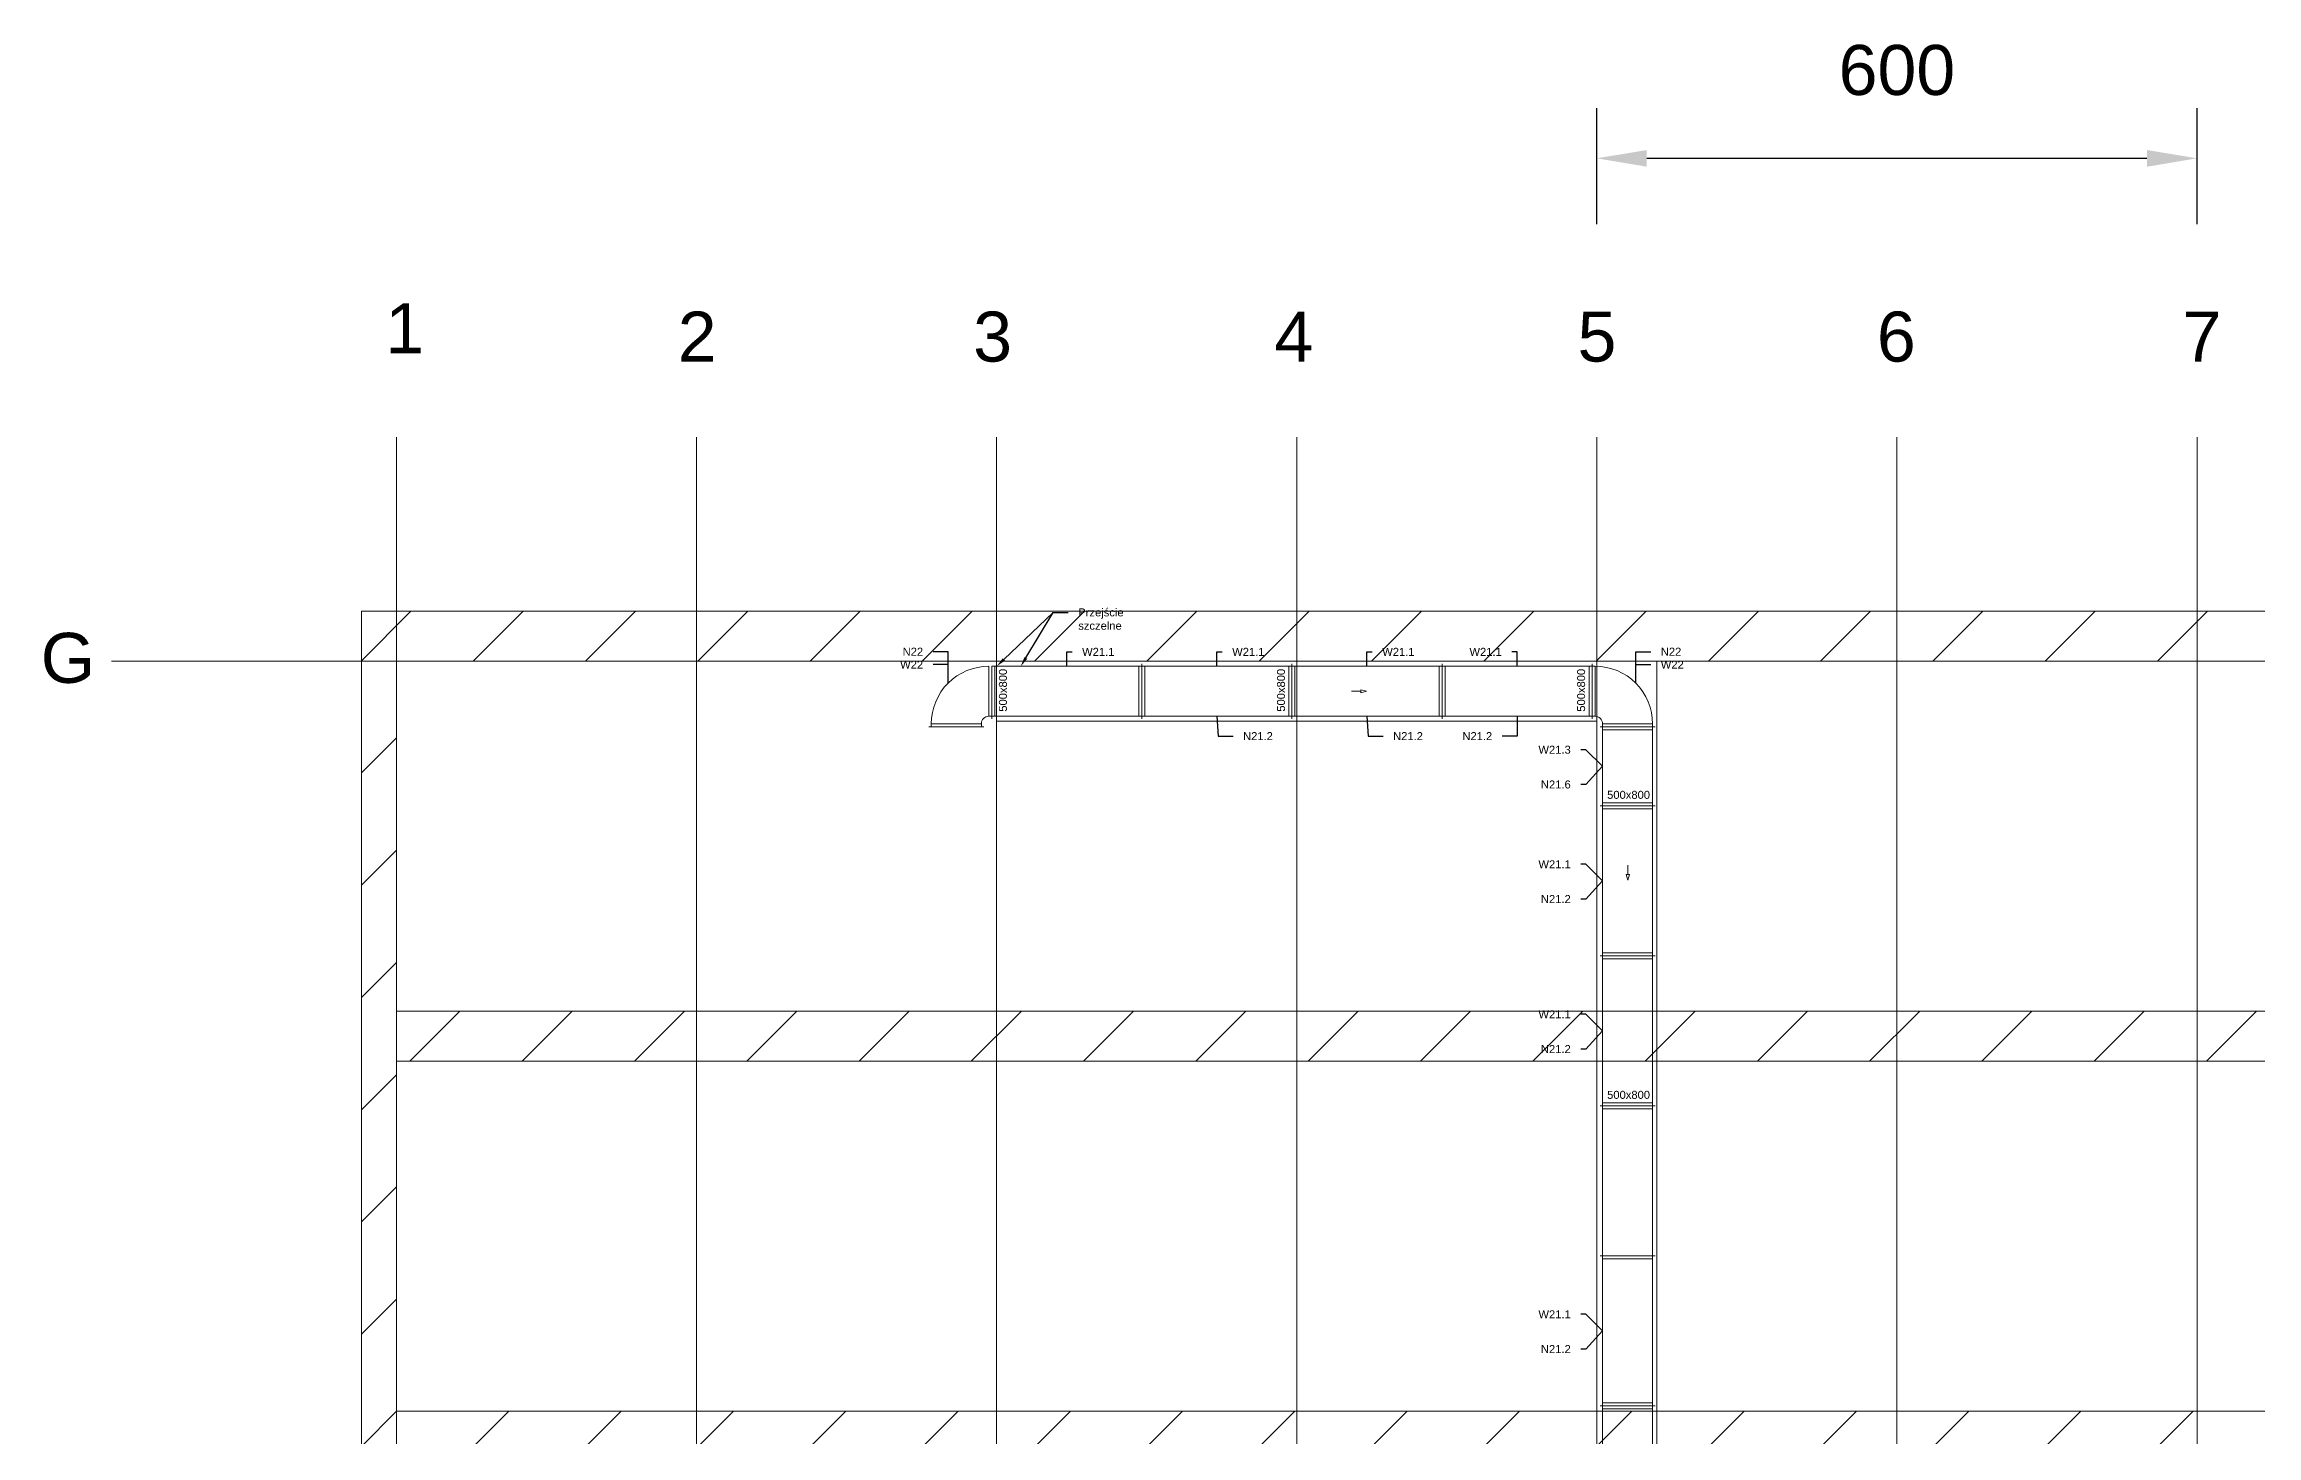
# Model space of a CAD drawing. Header units: millimetres. Extents: x 59762 to 60194, y -87842 to -87548.
# Drawn here: x 60157.73 to 60179.85, y -87721.95 to -87708.03 of the extents above; entities that cross this region are included whole.
import ezdxf
from ezdxf import colors
from ezdxf.entities.mleader import LeaderData, LeaderLine
from ezdxf.math import Vec2, Vec3

# ---------------------------------------------------------------- set-up
doc = ezdxf.new("R2010")
doc.units = ezdxf.units.MM
doc.linetypes.add('JIS_02_1.2', pattern=[2.5, 1.25, -1.25])
for name, color, linetype, lineweight in [('kanały', 7, 'Continuous', 20), ('nawi. strzałki', 150, 'Continuous', 20), ('opisy', 7, 'Continuous', 13), ('wymiary', 7, 'Continuous', 13)]:
    doc.layers.add(name, color=color, linetype=linetype, lineweight=lineweight)
doc.layers.add('osie', color=7, linetype='JIS_02_1.2', lineweight=5, transparency=0.7)
doc.layers.add('podkład', color=7, linetype='Continuous', lineweight=13, transparency=0.7)
doc.styles.get("Standard").update_dxf_attribs({"font": 'arial.ttf', "height": 0.02})
doc.styles.add('styl1', font='arial.ttf', dxfattribs={"height": 0.08})
doc.dimstyles.new('wentylacja', dxfattribs={"dimscale": 0, "dimtxt": 0.5, "dimasz": 0.5, "dimexe": 0.5, "dimexo": 0.2, "dimtad": 1, "dimlfac": 100, "dimtxsty": 'styl1', "dimcen": 2.5, "dimadec": 0, "dimazin": 0, "dimtfac": 1, "dimtmove": 0, "dimatfit": 3, "dimfxl": 1, "dimarcsym": 0})

# ---------------------------------------------------------------- blocks, each defined once
blk = doc.blocks.new('_None')
blk = doc.blocks.new('*D132')
at = {"layer": 'Defpoints', "color": 0, "transparency": 16777216}
for p in [(60179.255, -87709.173), (60173.255, -87711.962), (60179.255, -87711.962)]:
    blk.add_point(p, dxfattribs=at)
at = {"layer": 'wymiary', "color": 0, "lineweight": -2, "transparency": 16777216}
for p, q in [((60173.255, -87709.833), (60173.255, -87708.673)), ((60179.255, -87709.833), (60179.255, -87708.673)), ((60173.755, -87709.173), (60178.755, -87709.173))]:
    blk.add_line(p, q, dxfattribs=at)
at = {"layer": 'wymiary', "color": 0, "transparency": 16777216}
for points in [[(60173.755, -87709.09), (60173.755, -87709.257), (60173.255, -87709.173)], [(60178.755, -87709.09), (60178.755, -87709.257), (60179.255, -87709.173)]]:
    blk.add_solid(points, dxfattribs=at)
at = {"layer": 'wymiary', "color": 0, "transparency": 16777216, "insert": (60176.255, -87708.293), "char_height": 0.08, "attachment_point": 5, "style": 'styl1'}
blk.add_mtext('{\\H6.25x;600}', dxfattribs=at)

msp = doc.modelspace()

# ---------------------------------------------------------------- hatches: boundary and pattern name
at = {"layer": 'podkład'}
h = msp.add_hatch(dxfattribs=at)
h.set_pattern_fill('ANSI31', color=256, scale=0.25)
h.set_pattern_definition([(45, (57153.3207, -93738.02464), (-0.56126601, 0.56126601), [])])
h.paths.add_polyline_path([(60191.605457, -87713.702324), (60160.905457, -87713.702324), (60160.905457, -87734.202324), (60161.255457, -87734.202324), (60161.255457, -87730.202324), (60191.255457, -87730.202324), (60191.255457, -87734.202324), (60191.605457, -87734.202324)])
h.paths.add_polyline_path([(60161.255457, -87718.202324), (60191.255457, -87718.202324), (60191.255457, -87721.702324), (60161.255457, -87721.702324)], flags=16)
h.paths.add_polyline_path([(60161.255457, -87717.702324), (60161.255457, -87714.202324), (60191.255457, -87714.202324), (60191.255457, -87717.702324)], flags=16)
h.paths.add_polyline_path([(60161.255457, -87722.202324), (60191.255457, -87722.202324), (60191.255457, -87725.702324), (60161.255457, -87725.702324)], flags=16)
h.paths.add_polyline_path([(60161.255457, -87726.202324), (60191.255457, -87726.202324), (60191.255457, -87726.302324), (60191.255457, -87729.702324), (60161.255457, -87729.702324), (60161.255457, -87726.302324)], flags=16)
h.paths.add_polyline_path([(60161.755457, -87726.602324), (60172.255457, -87726.602324), (60172.255457, -87729.102324), (60161.755457, -87729.102324)], flags=0)
h.paths.add_polyline_path([(60180.255457, -87726.602324), (60190.755457, -87726.602324), (60190.755457, -87729.102324), (60180.255457, -87729.102324)], flags=0)
h.paths.add_polyline_path([(60179.495457, -87726.302324), (60179.255457, -87726.302324), (60179.255457, -87729.702324), (60179.495457, -87729.702324)], flags=0)
h.paths.add_polyline_path([(60173.255457, -87726.302324), (60173.015457, -87726.302324), (60173.015457, -87729.702324), (60173.255457, -87729.702324)], flags=0)

# ---------------------------------------------------------------- linework, layer by layer
at = {"layer": 'kanały', "ltscale": 20}
for p, q in [((60167.177457, -87714.252324), (60167.177457, -87714.752324)), ((60167.207457, -87714.252324), (60168.707457, -87714.252324)), ((60167.207457, -87714.252324), (60167.207457, -87714.752324)), ((60167.207457, -87714.252324), (60167.207457, -87714.752324)), ((60167.237457, -87714.252324), (60167.237457, -87714.752324)), ((60168.677457, -87714.252324), (60168.677457, -87714.752324)), ((60168.707457, -87714.252324), (60168.707457, -87714.227324)), ((60168.707457, -87714.252324), (60168.707457, -87714.227324)), ((60168.707457, -87714.252324), (60170.207457, -87714.252324)), ((60168.707457, -87714.252324), (60168.707457, -87714.752324)), ((60168.707457, -87714.252324), (60168.707457, -87714.752324)), ((60168.737457, -87714.252324), (60168.737457, -87714.752324)), ((60170.177457, -87714.252324), (60170.177457, -87714.752324)), ((60170.207457, -87714.252324), (60170.207457, -87714.227324)), ((60170.207457, -87714.252324), (60170.207457, -87714.227324)), ((60170.207457, -87714.252324), (60171.707457, -87714.252324)), ((60170.207457, -87714.252324), (60170.207457, -87714.752324)), ((60170.207457, -87714.252324), (60170.207457, -87714.752324)), ((60170.237457, -87714.252324), (60170.237457, -87714.752324)), ((60171.677457, -87714.252324), (60171.677457, -87714.752324)), ((60171.707457, -87714.252324), (60171.707457, -87714.227324)), ((60171.707457, -87714.252324), (60171.707457, -87714.227324)), ((60171.707457, -87714.252324), (60173.207457, -87714.252324)), ((60171.707457, -87714.252324), (60171.707457, -87714.752324)), ((60171.707457, -87714.252324), (60171.707457, -87714.752324)), ((60171.737457, -87714.252324), (60171.737457, -87714.752324)), ((60173.177457, -87714.252324), (60173.177457, -87714.752324)), ((60173.207457, -87714.227324), (60173.207457, -87714.252324)), ((60173.207457, -87714.252324), (60173.207457, -87714.227324)), ((60173.207457, -87714.752324), (60173.207457, -87714.252324)), ((60173.237457, -87714.252324), (60173.207457, -87714.252324)), ((60173.207457, -87714.252324), (60173.207457, -87714.752324)), ((60173.237457, -87714.752324), (60173.237457, -87714.252324)), ((60166.602457, -87714.857324), (60166.577457, -87714.857324)), ((60167.102457, -87714.827324), (60166.602457, -87714.827324)), ((60166.602457, -87714.827324), (60166.602457, -87714.857324)), ((60166.602457, -87714.857324), (60167.102457, -87714.857324)), ((60167.102457, -87714.857324), (60167.102457, -87714.827324)), ((60167.127457, -87714.857324), (60167.102457, -87714.857324)), ((60167.207457, -87714.752324), (60167.177457, -87714.752324)), ((60167.207457, -87714.752324), (60168.707457, -87714.752324)), ((60167.207457, -87714.777324), (60167.207457, -87714.752324)), ((60167.207457, -87714.777324), (60167.207457, -87714.752324)), ((60168.707457, -87714.752324), (60170.207457, -87714.752324)), ((60168.707457, -87714.777324), (60168.707457, -87714.752324)), ((60168.707457, -87714.777324), (60168.707457, -87714.752324)), ((60170.207457, -87714.752324), (60171.707457, -87714.752324)), ((60170.207457, -87714.777324), (60170.207457, -87714.752324)), ((60170.207457, -87714.777324), (60170.207457, -87714.752324)), ((60171.707457, -87714.752324), (60173.207457, -87714.752324)), ((60171.707457, -87714.777324), (60171.707457, -87714.752324)), ((60171.707457, -87714.777324), (60171.707457, -87714.752324)), ((60173.207457, -87714.752324), (60173.207457, -87714.777324)), ((60173.207457, -87714.752324), (60173.237457, -87714.752324)), ((60173.207457, -87714.777324), (60173.207457, -87714.752324)), ((60173.287457, -87714.857324), (60173.312457, -87714.857324)), ((60173.312457, -87714.857324), (60173.287457, -87714.857324)), ((60173.812457, -87714.827324), (60173.312457, -87714.827324)), ((60173.312457, -87714.857324), (60173.312457, -87714.827324)), ((60173.812457, -87714.857324), (60173.312457, -87714.857324)), ((60173.312457, -87715.647287), (60173.312457, -87714.857324)), ((60173.312457, -87714.857324), (60173.812457, -87714.857324)), ((60173.312457, -87714.887324), (60173.812457, -87714.887324)), ((60173.812457, -87714.857324), (60173.812457, -87714.827324)), ((60173.812457, -87714.857324), (60173.837457, -87714.857324)), ((60173.812457, -87715.647287), (60173.812457, -87714.857324)), ((60173.837457, -87714.857324), (60173.812457, -87714.857324)), ((60173.312457, -87715.647287), (60173.287457, -87715.647287)), ((60173.312457, -87715.647287), (60173.287457, -87715.647287)), ((60173.312457, -87715.617287), (60173.812457, -87715.617287)), ((60173.312457, -87717.147287), (60173.312457, -87715.647287)), ((60173.312457, -87715.647287), (60173.812457, -87715.647287)), ((60173.312457, -87715.647287), (60173.812457, -87715.647287)), ((60173.312457, -87715.677287), (60173.812457, -87715.677287)), ((60173.812457, -87717.147287), (60173.812457, -87715.647287)), ((60173.837457, -87715.647287), (60173.812457, -87715.647287)), ((60173.837457, -87715.647287), (60173.812457, -87715.647287)), ((60173.312457, -87717.117287), (60173.812457, -87717.117287)), ((60173.312457, -87717.147287), (60173.287457, -87717.147287)), ((60173.312457, -87717.147287), (60173.287457, -87717.147287)), ((60173.312457, -87718.647287), (60173.312457, -87717.147287)), ((60173.312457, -87717.147287), (60173.812457, -87717.147287)), ((60173.312457, -87717.147287), (60173.812457, -87717.147287)), ((60173.312457, -87717.177287), (60173.812457, -87717.177287)), ((60173.812457, -87718.647287), (60173.812457, -87717.147287)), ((60173.837457, -87717.147287), (60173.812457, -87717.147287)), ((60173.837457, -87717.147287), (60173.812457, -87717.147287)), ((60173.312457, -87718.647287), (60173.287457, -87718.647287)), ((60173.312457, -87718.647287), (60173.287457, -87718.647287)), ((60173.312457, -87718.617287), (60173.812457, -87718.617287)), ((60173.312457, -87720.147287), (60173.312457, -87718.647287)), ((60173.312457, -87718.647287), (60173.812457, -87718.647287)), ((60173.312457, -87718.647287), (60173.812457, -87718.647287)), ((60173.312457, -87718.677287), (60173.812457, -87718.677287)), ((60173.812457, -87720.147287), (60173.812457, -87718.647287)), ((60173.837457, -87718.647287), (60173.812457, -87718.647287)), ((60173.837457, -87718.647287), (60173.812457, -87718.647287)), ((60173.312457, -87720.147287), (60173.287457, -87720.147287)), ((60173.312457, -87720.147287), (60173.287457, -87720.147287)), ((60173.312457, -87721.647287), (60173.312457, -87720.147287)), ((60173.312457, -87720.147287), (60173.812457, -87720.147287)), ((60173.312457, -87720.147287), (60173.812457, -87720.147287)), ((60173.312457, -87720.177287), (60173.812457, -87720.177287)), ((60173.812457, -87721.647287), (60173.812457, -87720.147287)), ((60173.837457, -87720.147287), (60173.812457, -87720.147287)), ((60173.837457, -87720.147287), (60173.812457, -87720.147287)), ((60173.312457, -87721.647287), (60173.287457, -87721.647287)), ((60173.312457, -87721.647287), (60173.287457, -87721.647287)), ((60173.312457, -87721.617287), (60173.812457, -87721.617287)), ((60173.312457, -87723.147287), (60173.312457, -87721.647287)), ((60173.312457, -87721.647287), (60173.812457, -87721.647287)), ((60173.312457, -87721.647287), (60173.812457, -87721.647287)), ((60173.312457, -87721.677287), (60173.812457, -87721.677287)), ((60173.812457, -87723.147287), (60173.812457, -87721.647287)), ((60173.837457, -87721.647287), (60173.812457, -87721.647287)), ((60173.837457, -87721.647287), (60173.812457, -87721.647287))]:
    msp.add_line(p, q, dxfattribs=at)
for centre, start, end in [((60167.176007, -87714.825875), 89.8552069, 180.1447931), ((60173.238906, -87714.825875), 359.8552069, 90.1447931)]:
    msp.add_arc(centre, 0.573552, start, end, dxfattribs=at)
at = {"layer": 'kanały'}
for centre, start, end in [((60167.177444, -87714.827312), 89.9905371, 180.0094629), ((60173.237469, -87714.827312), 359.9905371, 90.0094629)]:
    msp.add_arc(centre, 0.074988, start, end, dxfattribs=at)
at = {"layer": 'nawi. strzałki', "color": 7, "ltscale": 20}
for p, q in [((60170.80261, -87714.502324), (60170.894654, -87714.502324)), ((60170.95261, -87714.502324), (60170.894654, -87714.486795)), ((60170.894654, -87714.486795), (60170.894654, -87714.517853)), ((60170.95261, -87714.502324), (60170.894654, -87714.517853)), ((60173.565255, -87716.24244), (60173.565255, -87716.334484)), ((60173.565255, -87716.39244), (60173.549726, -87716.334484)), ((60173.580785, -87716.334484), (60173.549726, -87716.334484)), ((60173.565255, -87716.39244), (60173.580785, -87716.334484))]:
    msp.add_line(p, q, dxfattribs=at)
at = {"layer": 'osie', "linetype": 'Continuous'}
for p, q in [((60161.255457, -87736.962324), (60161.255457, -87711.962324)), ((60164.255457, -87736.962324), (60164.255457, -87711.962324)), ((60167.255457, -87736.962324), (60167.255457, -87711.962324)), ((60170.255457, -87736.962324), (60170.255457, -87711.962324)), ((60173.255457, -87736.962324), (60173.255457, -87711.962324)), ((60176.255457, -87736.962324), (60176.255457, -87711.962324)), ((60179.255457, -87736.962324), (60179.255457, -87711.962324)), ((60158.405457, -87714.202324), (60193.405457, -87714.202324))]:
    msp.add_line(p, q, dxfattribs=at)
at = {"layer": 'podkład'}
for p, q in [((60160.905457, -87734.202324), (60160.905457, -87713.702324)), ((60160.905457, -87713.702324), (60191.605457, -87713.702324)), ((60161.255457, -87717.702324), (60161.255457, -87714.202324)), ((60161.255457, -87714.202324), (60191.255457, -87714.202324)), ((60161.255457, -87717.702324), (60191.255457, -87717.702324)), ((60161.255457, -87721.702324), (60161.255457, -87718.202324)), ((60161.255457, -87718.202324), (60191.255457, -87718.202324)), ((60161.255457, -87721.702324), (60191.255457, -87721.702324))]:
    msp.add_line(p, q, dxfattribs=at)
at = {"layer": 'podkład', "ltscale": 20}
for p, q in [((60173.855457, -87714.202324), (60173.255457, -87714.202324)), ((60173.855457, -87726.802324), (60173.855457, -87714.202324)), ((60173.255457, -87714.802324), (60167.255457, -87714.802324)), ((60173.255457, -87726.802324), (60173.255457, -87714.802324))]:
    msp.add_line(p, q, dxfattribs=at)

# ---------------------------------------------------------------- texts
at = {"layer": 'opisy', "char_height": 0.5, "attachment_point": 1}
for s, insert in [('1 ', (60161.143776, -87710.621764)), ('2 ', (60164.067517, -87710.705571)), ('3 ', (60167.020997, -87710.705571)), ('4 ', (60170.03174, -87710.705571)), ('5 ', (60173.06242, -87710.705571)), ('6 ', (60176.05473, -87710.705571)), ('7 ', (60179.110339, -87710.705571)), ('G ', (60157.699536, -87713.918194))]:
    msp.add_mtext_dynamic_manual_height_columns(s, width=0.9375, gutter_width=4.6875, heights=[0], dxfattribs=dict(at, insert=insert))
at = {"layer": 'wymiary', "ltscale": 20, "char_height": 0.08, "attachment_point": 1, "rotation": 90, "style": 'styl1'}
for insert in [(60167.278145, -87714.706635), (60170.057929, -87714.706635), (60173.057929, -87714.706635)]:
    msp.add_mtext_dynamic_manual_height_columns('500x800', width=0.44264358, gutter_width=1, heights=[0], dxfattribs=dict(at, insert=insert))
at = {"layer": 'wymiary', "ltscale": 20, "char_height": 0.08, "attachment_point": 1, "style": 'styl1'}
for insert in [(60173.358146, -87715.497759), (60173.358146, -87718.497759)]:
    msp.add_mtext_dynamic_manual_height_columns('500x800', width=0.44264358, gutter_width=1, heights=[0], dxfattribs=dict(at, insert=insert))

# ---------------------------------------------------------------- dimensions: what is measured, and where the dimension line sits
at = {"layer": 'wymiary'}
dim = msp.add_linear_dim(base=(60179.255457, -87709.173486), p1=(60173.255457, -87711.962324), p2=(60179.255457, -87711.962324), text='{\\H6.25x;<>}', dimstyle='wentylacja', override={"dimscale": 1, "dimtxt": 10, "dimtix": 0, "dimtofl": 1, "dimtmove": 0, "dimatfit": 3}, dxfattribs=at)
dim.commit()
dim.dimension.update_dxf_attribs({"geometry": '*D132', "text_midpoint": (60176.255457, -87708.293199)})

# ---------------------------------------------------------------- leaders
ml = msp.add_multileader_mtext('Standard', dxfattribs=at)
ml.set_content('Przejście szczelne', color=256, style='styl1')
ml.set_leader_properties()
ml.build(insert=Vec2(0, 0))
ml.multileader.update_dxf_attribs({"dogleg_length": 0.15, "arrow_head_size": 0.1})
ctx = ml.context
ctx.base_point, ctx.char_height, ctx.arrow_head_size, ctx.landing_gap_size, ctx.plane_origin = Vec3(60167.971201, -87713.714013), 0.08, 0.1, 0.1, Vec3(60168.295457, -87714.284908)
notes = []
notes.append((ctx, [(1, (1, 1, 0), (60167.821201, -87713.714013), (1, 0), 0.15, [(0, [(60167.255457, -87714.252324)], 0, [])])]))
ctx.mtext.insert, ctx.mtext.width, ctx.mtext.flow_direction = Vec3(60168.071201, -87713.673358), 0.51353508, 5
ml = msp.add_multileader_mtext('Standard', dxfattribs=at)
ml.set_content('', color=256, style='styl1')
ml.set_leader_properties()
ml.build(insert=Vec2(0, 0))
ml.multileader.update_dxf_attribs({"dogleg_length": 0.15, "arrow_head_size": 0.1})
ctx = ml.context
ctx.base_point, ctx.char_height, ctx.arrow_head_size, ctx.landing_gap_size, ctx.plane_origin = Vec3(60167.971201, -87713.714013), 0.15, 0.1, 0.1, Vec3(60167.495457, -87714.284908)
notes.append((ctx, [(1, (1, 1, 0), (60167.821201, -87713.714013), (1, 0), 0.15, [(0, [(60167.495457, -87714.254908)], 0, [])])]))
ctx.mtext.insert, ctx.mtext.flow_direction = Vec3(60168.071201, -87713.639013), 5
ml = msp.add_multileader_mtext('Standard', dxfattribs=at)
ml.set_content('N22', color=256, style='styl1')
ml.set_leader_properties()
ml.set_arrow_properties(name='NONE')
ml.build(insert=Vec2(0, 0))
ml.multileader.update_dxf_attribs({"dogleg_length": 0.15, "arrow_head_size": 0.1})
ctx = ml.context
ctx.base_point, ctx.char_height, ctx.arrow_head_size, ctx.landing_gap_size, ctx.plane_origin = Vec3(60166.229831, -87714.106591), 0.08, 0.1, 0.1, Vec3(60166.666022, -87714.993077)
ctx.text_align_type = 2
notes.append((ctx, [(0, (1, 1, 0), (60166.770445, -87714.106591), (-1, 0), 0.15, [(0, [(60166.770445, -87714.420312)], 0, [])])]))
ctx.mtext.insert, ctx.mtext.width, ctx.mtext.alignment, ctx.mtext.flow_direction = Vec3(60166.520445, -87714.066591), 0.51353508, 3, 5
ml = msp.add_multileader_mtext('Standard', dxfattribs=at)
ml.set_content('W22', color=256, style='styl1')
ml.set_leader_properties()
ml.set_arrow_properties(name='NONE')
ml.build(insert=Vec2(0, 0))
ml.multileader.update_dxf_attribs({"dogleg_length": 0.15, "arrow_head_size": 0.1})
ctx = ml.context
ctx.base_point, ctx.char_height, ctx.arrow_head_size, ctx.landing_gap_size, ctx.plane_origin = Vec3(60166.197907, -87714.236008), 0.08, 0.1, 0.1, Vec3(60166.874867, -87714.993077)
ctx.text_align_type = 2
notes.append((ctx, [(1, (1, 1, 0), (60166.770445, -87714.236008), (-1, 0), 0.15, [(0, [(60166.770445, -87714.420312)], 0, [])])]))
ctx.mtext.insert, ctx.mtext.width, ctx.mtext.alignment, ctx.mtext.flow_direction = Vec3(60166.520445, -87714.196008), 0.51353508, 3, 5
ml = msp.add_multileader_mtext('Standard', dxfattribs=at)
ml.set_content('W21.1', color=256, style='styl1')
ml.set_leader_properties()
ml.set_arrow_properties(name='NONE')
ml.build(insert=Vec2(0, 0))
ml.multileader.update_dxf_attribs({"dogleg_length": 0.15, "arrow_head_size": 0.1})
ctx = ml.context
ctx.base_point, ctx.char_height, ctx.arrow_head_size, ctx.landing_gap_size, ctx.plane_origin = Vec3(60168.009865, -87714.107986), 0.08, 0.1, 0.1, Vec3(60168.061879, -87714.825089)
notes.append((ctx, [(0, (1, 1, 0), (60167.957457, -87714.107986), (1, 0), 0.052408, [(0, [(60167.957457, -87714.252324)], 0, [])])]))
ctx.mtext.insert, ctx.mtext.width, ctx.mtext.flow_direction = Vec3(60168.109865, -87714.067986), 0.51353508, 5
ml = msp.add_multileader_mtext('Standard', dxfattribs=at)
ml.set_content('W21.1', color=256, style='styl1')
ml.set_leader_properties()
ml.set_arrow_properties(name='NONE')
ml.build(insert=Vec2(0, 0))
ml.multileader.update_dxf_attribs({"dogleg_length": 0.15, "arrow_head_size": 0.1})
ctx = ml.context
ctx.base_point, ctx.char_height, ctx.arrow_head_size, ctx.landing_gap_size, ctx.plane_origin = Vec3(60169.509865, -87714.107986), 0.08, 0.1, 0.1, Vec3(60169.561879, -87714.825089)
notes.append((ctx, [(0, (1, 1, 0), (60169.457457, -87714.107986), (1, 0), 0.052408, [(0, [(60169.457457, -87714.252324)], 0, [])])]))
ctx.mtext.insert, ctx.mtext.width, ctx.mtext.flow_direction = Vec3(60169.609865, -87714.067986), 0.51353508, 5
ml = msp.add_multileader_mtext('Standard', dxfattribs=at)
ml.set_content('W21.1', color=256, style='styl1')
ml.set_leader_properties()
ml.set_arrow_properties(name='NONE')
ml.build(insert=Vec2(0, 0))
ml.multileader.update_dxf_attribs({"dogleg_length": 0.15, "arrow_head_size": 0.1})
ctx = ml.context
ctx.base_point, ctx.char_height, ctx.arrow_head_size, ctx.landing_gap_size, ctx.plane_origin = Vec3(60171.009865, -87714.107986), 0.08, 0.1, 0.1, Vec3(60171.061879, -87714.825089)
notes.append((ctx, [(0, (1, 1, 0), (60170.957457, -87714.107986), (1, 0), 0.052408, [(0, [(60170.957457, -87714.252324)], 0, [])])]))
ctx.mtext.insert, ctx.mtext.width, ctx.mtext.flow_direction = Vec3(60171.109865, -87714.067986), 0.51353508, 5
ml = msp.add_multileader_mtext('Standard', dxfattribs=at)
ml.set_content('W21.1', color=256, style='styl1')
ml.set_leader_properties()
ml.set_arrow_properties(name='NONE')
ml.build(insert=Vec2(0, 0))
ml.multileader.update_dxf_attribs({"dogleg_length": 0.15, "arrow_head_size": 0.1})
ctx = ml.context
ctx.base_point, ctx.char_height, ctx.arrow_head_size, ctx.landing_gap_size, ctx.plane_origin = Vec3(60171.90393, -87714.107986), 0.08, 0.1, 0.1, Vec3(60172.561879, -87714.825089)
ctx.text_align_type = 2
notes.append((ctx, [(1, (1, 1, 0), (60172.457457, -87714.107986), (-1, 0), 0.052408, [(0, [(60172.457457, -87714.252324)], 0, [])])]))
ctx.mtext.insert, ctx.mtext.width, ctx.mtext.alignment, ctx.mtext.flow_direction = Vec3(60172.305049, -87714.067986), 0.51353508, 3, 5
ml = msp.add_multileader_mtext('Standard', dxfattribs=at)
ml.set_content('N22', color=256, style='styl1')
ml.set_leader_properties()
ml.set_arrow_properties(name='NONE')
ml.build(insert=Vec2(0, 0))
ml.multileader.update_dxf_attribs({"dogleg_length": 0.15, "arrow_head_size": 0.1})
ctx = ml.context
ctx.base_point, ctx.char_height, ctx.arrow_head_size, ctx.landing_gap_size, ctx.plane_origin = Vec3(60173.794469, -87714.106591), 0.08, 0.1, 0.1, Vec3(60173.540046, -87714.993077)
notes.append((ctx, [(1, (1, 1, 0), (60173.644469, -87714.106591), (1, 0), 0.15, [(0, [(60173.644469, -87714.420312)], 0, [])])]))
ctx.mtext.insert, ctx.mtext.width, ctx.mtext.flow_direction = Vec3(60173.894469, -87714.066591), 0.51353508, 5
ml = msp.add_multileader_mtext('Standard', dxfattribs=at)
ml.set_content('W22', color=256, style='styl1')
ml.set_leader_properties()
ml.set_arrow_properties(name='NONE')
ml.build(insert=Vec2(0, 0))
ml.multileader.update_dxf_attribs({"dogleg_length": 0.15, "arrow_head_size": 0.1})
ctx = ml.context
ctx.base_point, ctx.char_height, ctx.arrow_head_size, ctx.landing_gap_size, ctx.plane_origin = Vec3(60173.794469, -87714.236008), 0.08, 0.1, 0.1, Vec3(60173.748892, -87714.993077)
notes.append((ctx, [(0, (1, 1, 0), (60173.644469, -87714.236008), (1, 0), 0.15, [(0, [(60173.644469, -87714.420312)], 0, [])])]))
ctx.mtext.insert, ctx.mtext.width, ctx.mtext.flow_direction = Vec3(60173.894469, -87714.196008), 0.51353508, 5
ml = msp.add_multileader_mtext('Standard', dxfattribs=at)
ml.set_content('N21.2', color=256, style='styl1')
ml.set_leader_properties()
ml.set_arrow_properties(name='NONE')
ml.build(insert=Vec2(0, 0))
ml.multileader.update_dxf_attribs({"dogleg_length": 0.15, "arrow_head_size": 0.1})
ctx = ml.context
ctx.base_point, ctx.char_height, ctx.arrow_head_size, ctx.landing_gap_size, ctx.plane_origin = Vec3(60169.618437, -87714.950671), 0.08, 0.1, 0.1, Vec3(60169.353034, -87715.325089)
notes.append((ctx, [(1, (1, 1, 0), (60169.468437, -87714.950671), (1, 0), 0.15, [(0, [(60169.457457, -87714.752324)], 0, [])])]))
ctx.mtext.insert, ctx.mtext.width, ctx.mtext.flow_direction = Vec3(60169.718437, -87714.910671), 0.51353508, 5
ml = msp.add_multileader_mtext('Standard', dxfattribs=at)
ml.set_content('N21.2', color=256, style='styl1')
ml.set_leader_properties()
ml.set_arrow_properties(name='NONE')
ml.build(insert=Vec2(0, 0))
ml.multileader.update_dxf_attribs({"dogleg_length": 0.15, "arrow_head_size": 0.1})
ctx = ml.context
ctx.base_point, ctx.char_height, ctx.arrow_head_size, ctx.landing_gap_size, ctx.plane_origin = Vec3(60171.118437, -87714.950671), 0.08, 0.1, 0.1, Vec3(60170.853034, -87715.325089)
notes.append((ctx, [(1, (1, 1, 0), (60170.968437, -87714.950671), (1, 0), 0.15, [(0, [(60170.957457, -87714.752324)], 0, [])])]))
ctx.mtext.insert, ctx.mtext.width, ctx.mtext.flow_direction = Vec3(60171.218437, -87714.910671), 0.51353508, 5
ml = msp.add_multileader_mtext('Standard', dxfattribs=at)
ml.set_content('N21.2', color=256, style='styl1')
ml.set_leader_properties()
ml.set_arrow_properties(name='NONE')
ml.build(insert=Vec2(0, 0))
ml.multileader.update_dxf_attribs({"dogleg_length": 0.15, "arrow_head_size": 0.1})
ctx = ml.context
ctx.base_point, ctx.char_height, ctx.arrow_head_size, ctx.landing_gap_size, ctx.plane_origin = Vec3(60171.825534, -87714.950671), 0.08, 0.1, 0.1, Vec3(60172.353034, -87715.325089)
ctx.text_align_type = 2
notes.append((ctx, [(0, (1, 1, 0), (60172.459354, -87714.950671), (-1, 0), 0.15, [(0, [(60172.457457, -87714.752324)], 0, [])])]))
ctx.mtext.insert, ctx.mtext.width, ctx.mtext.alignment, ctx.mtext.flow_direction = Vec3(60172.209354, -87714.910671), 0.51353508, 3, 5
ml = msp.add_multileader_mtext('Standard', dxfattribs=at)
ml.set_content('W21.3', color=256, style='styl1')
ml.set_leader_properties()
ml.set_arrow_properties(name='NONE')
ml.build(insert=Vec2(0, 0))
ml.multileader.update_dxf_attribs({"dogleg_length": 0.15, "arrow_head_size": 0.1})
ctx = ml.context
ctx.base_point, ctx.char_height, ctx.arrow_head_size, ctx.landing_gap_size, ctx.plane_origin = Vec3(60172.57787, -87715.087556), 0.08, 0.1, 0.1, Vec3(60173.416879, -87715.825071)
ctx.text_align_type = 2
notes.append((ctx, [(1, (1, 1, 0), (60173.14684, -87715.087556), (-1, 0), 0.052408, [(0, [(60173.312457, -87715.252305)], 0, [])])]))
ctx.mtext.insert, ctx.mtext.width, ctx.mtext.alignment, ctx.mtext.flow_direction = Vec3(60172.994432, -87715.046846), 0.51353508, 3, 5
ml = msp.add_multileader_mtext('Standard', dxfattribs=at)
ml.set_content('N21.6', color=256, style='styl1')
ml.set_leader_properties()
ml.set_arrow_properties(name='NONE')
ml.build(insert=Vec2(0, 0))
ml.multileader.update_dxf_attribs({"dogleg_length": 0.15, "arrow_head_size": 0.1})
ctx = ml.context
ctx.base_point, ctx.char_height, ctx.arrow_head_size, ctx.landing_gap_size, ctx.plane_origin = Vec3(60172.609848, -87715.434826), 0.08, 0.1, 0.1, Vec3(60173.880343, -87715.532863)
ctx.text_align_type = 2
notes.append((ctx, [(0, (1, 1, 0), (60173.14684, -87715.434826), (-1, 0), 0.052408, [(0, [(60173.312457, -87715.252305)], 0, [])])]))
ctx.mtext.insert, ctx.mtext.width, ctx.mtext.alignment, ctx.mtext.flow_direction = Vec3(60172.994432, -87715.394144), 0.51353508, 3, 5
ml = msp.add_multileader_mtext('Standard', dxfattribs=at)
ml.set_content('W21.1', color=256, style='styl1')
ml.set_leader_properties()
ml.set_arrow_properties(name='NONE')
ml.build(insert=Vec2(0, 0))
ml.multileader.update_dxf_attribs({"dogleg_length": 0.15, "arrow_head_size": 0.1})
ctx = ml.context
ctx.base_point, ctx.char_height, ctx.arrow_head_size, ctx.landing_gap_size, ctx.plane_origin = Vec3(60172.593314, -87716.232537), 0.08, 0.1, 0.1, Vec3(60173.416879, -87716.970052)
ctx.text_align_type = 2
notes.append((ctx, [(1, (1, 1, 0), (60173.14684, -87716.232537), (-1, 0), 0.052408, [(0, [(60173.312457, -87716.397287)], 0, [])])]))
ctx.mtext.insert, ctx.mtext.width, ctx.mtext.alignment, ctx.mtext.flow_direction = Vec3(60172.994432, -87716.192537), 0.51353508, 3, 5
ml = msp.add_multileader_mtext('Standard', dxfattribs=at)
ml.set_content('N21.2', color=256, style='styl1')
ml.set_leader_properties()
ml.set_arrow_properties(name='NONE')
ml.build(insert=Vec2(0, 0))
ml.multileader.update_dxf_attribs({"dogleg_length": 0.15, "arrow_head_size": 0.1})
ctx = ml.context
ctx.base_point, ctx.char_height, ctx.arrow_head_size, ctx.landing_gap_size, ctx.plane_origin = Vec3(60172.610612, -87716.579807), 0.08, 0.1, 0.1, Vec3(60173.880343, -87716.677844)
ctx.text_align_type = 2
notes.append((ctx, [(0, (1, 1, 0), (60173.14684, -87716.579807), (-1, 0), 0.052408, [(0, [(60173.312457, -87716.397287)], 0, [])])]))
ctx.mtext.insert, ctx.mtext.width, ctx.mtext.alignment, ctx.mtext.flow_direction = Vec3(60172.994432, -87716.539807), 0.51353508, 3, 5
ml = msp.add_multileader_mtext('Standard', dxfattribs=at)
ml.set_content('W21.1', color=256, style='styl1')
ml.set_leader_properties()
ml.set_arrow_properties(name='NONE')
ml.build(insert=Vec2(0, 0))
ml.multileader.update_dxf_attribs({"dogleg_length": 0.15, "arrow_head_size": 0.1})
ctx = ml.context
ctx.base_point, ctx.char_height, ctx.arrow_head_size, ctx.landing_gap_size, ctx.plane_origin = Vec3(60172.593314, -87717.732537), 0.08, 0.1, 0.1, Vec3(60173.416879, -87718.470052)
ctx.text_align_type = 2
notes.append((ctx, [(1, (1, 1, 0), (60173.14684, -87717.732537), (-1, 0), 0.052408, [(0, [(60173.312457, -87717.897287)], 0, [])])]))
ctx.mtext.insert, ctx.mtext.width, ctx.mtext.alignment, ctx.mtext.flow_direction = Vec3(60172.994432, -87717.692537), 0.51353508, 3, 5
ml = msp.add_multileader_mtext('Standard', dxfattribs=at)
ml.set_content('N21.2', color=256, style='styl1')
ml.set_leader_properties()
ml.set_arrow_properties(name='NONE')
ml.build(insert=Vec2(0, 0))
ml.multileader.update_dxf_attribs({"dogleg_length": 0.15, "arrow_head_size": 0.1})
ctx = ml.context
ctx.base_point, ctx.char_height, ctx.arrow_head_size, ctx.landing_gap_size, ctx.plane_origin = Vec3(60172.610612, -87718.079807), 0.08, 0.1, 0.1, Vec3(60173.880343, -87718.177844)
ctx.text_align_type = 2
notes.append((ctx, [(0, (1, 1, 0), (60173.14684, -87718.079807), (-1, 0), 0.052408, [(0, [(60173.312457, -87717.897287)], 0, [])])]))
ctx.mtext.insert, ctx.mtext.width, ctx.mtext.alignment, ctx.mtext.flow_direction = Vec3(60172.994432, -87718.039807), 0.51353508, 3, 5
ml = msp.add_multileader_mtext('Standard', dxfattribs=at)
ml.set_content('W21.1', color=256, style='styl1')
ml.set_leader_properties()
ml.set_arrow_properties(name='NONE')
ml.build(insert=Vec2(0, 0))
ml.multileader.update_dxf_attribs({"dogleg_length": 0.15, "arrow_head_size": 0.1})
ctx = ml.context
ctx.base_point, ctx.char_height, ctx.arrow_head_size, ctx.landing_gap_size, ctx.plane_origin = Vec3(60172.593314, -87720.732537), 0.08, 0.1, 0.1, Vec3(60173.416879, -87721.470052)
ctx.text_align_type = 2
notes.append((ctx, [(1, (1, 1, 0), (60173.14684, -87720.732537), (-1, 0), 0.052408, [(0, [(60173.312457, -87720.897287)], 0, [])])]))
ctx.mtext.insert, ctx.mtext.width, ctx.mtext.alignment, ctx.mtext.flow_direction = Vec3(60172.994432, -87720.692537), 0.51353508, 3, 5
ml = msp.add_multileader_mtext('Standard', dxfattribs=at)
ml.set_content('N21.2', color=256, style='styl1')
ml.set_leader_properties()
ml.set_arrow_properties(name='NONE')
ml.build(insert=Vec2(0, 0))
ml.multileader.update_dxf_attribs({"dogleg_length": 0.15, "arrow_head_size": 0.1})
ctx = ml.context
ctx.base_point, ctx.char_height, ctx.arrow_head_size, ctx.landing_gap_size, ctx.plane_origin = Vec3(60172.610612, -87721.079807), 0.08, 0.1, 0.1, Vec3(60173.880343, -87721.177844)
ctx.text_align_type = 2
notes.append((ctx, [(0, (1, 1, 0), (60173.14684, -87721.079807), (-1, 0), 0.052408, [(0, [(60173.312457, -87720.897287)], 0, [])])]))
ctx.mtext.insert, ctx.mtext.width, ctx.mtext.alignment, ctx.mtext.flow_direction = Vec3(60172.994432, -87721.039807), 0.51353508, 3, 5
for ctx, leaders in notes:
    for number, flags, end, landing, length, lines in leaders:
        leader = LeaderData()
        leader.index, (leader.has_last_leader_line, leader.has_dogleg_vector, leader.attachment_direction) = number, flags
        leader.last_leader_point, leader.dogleg_vector, leader.dogleg_length = Vec3(end), Vec3(landing), length
        for number, points, colour, breaks in lines:
            line = LeaderLine()
            line.index, line.vertices, line.color, line.breaks = number, Vec3.list(points), colors.encode_raw_color(colour), breaks
            leader.lines.append(line)
        ctx.leaders.append(leader)

doc.saveas('drawing.dxf')
